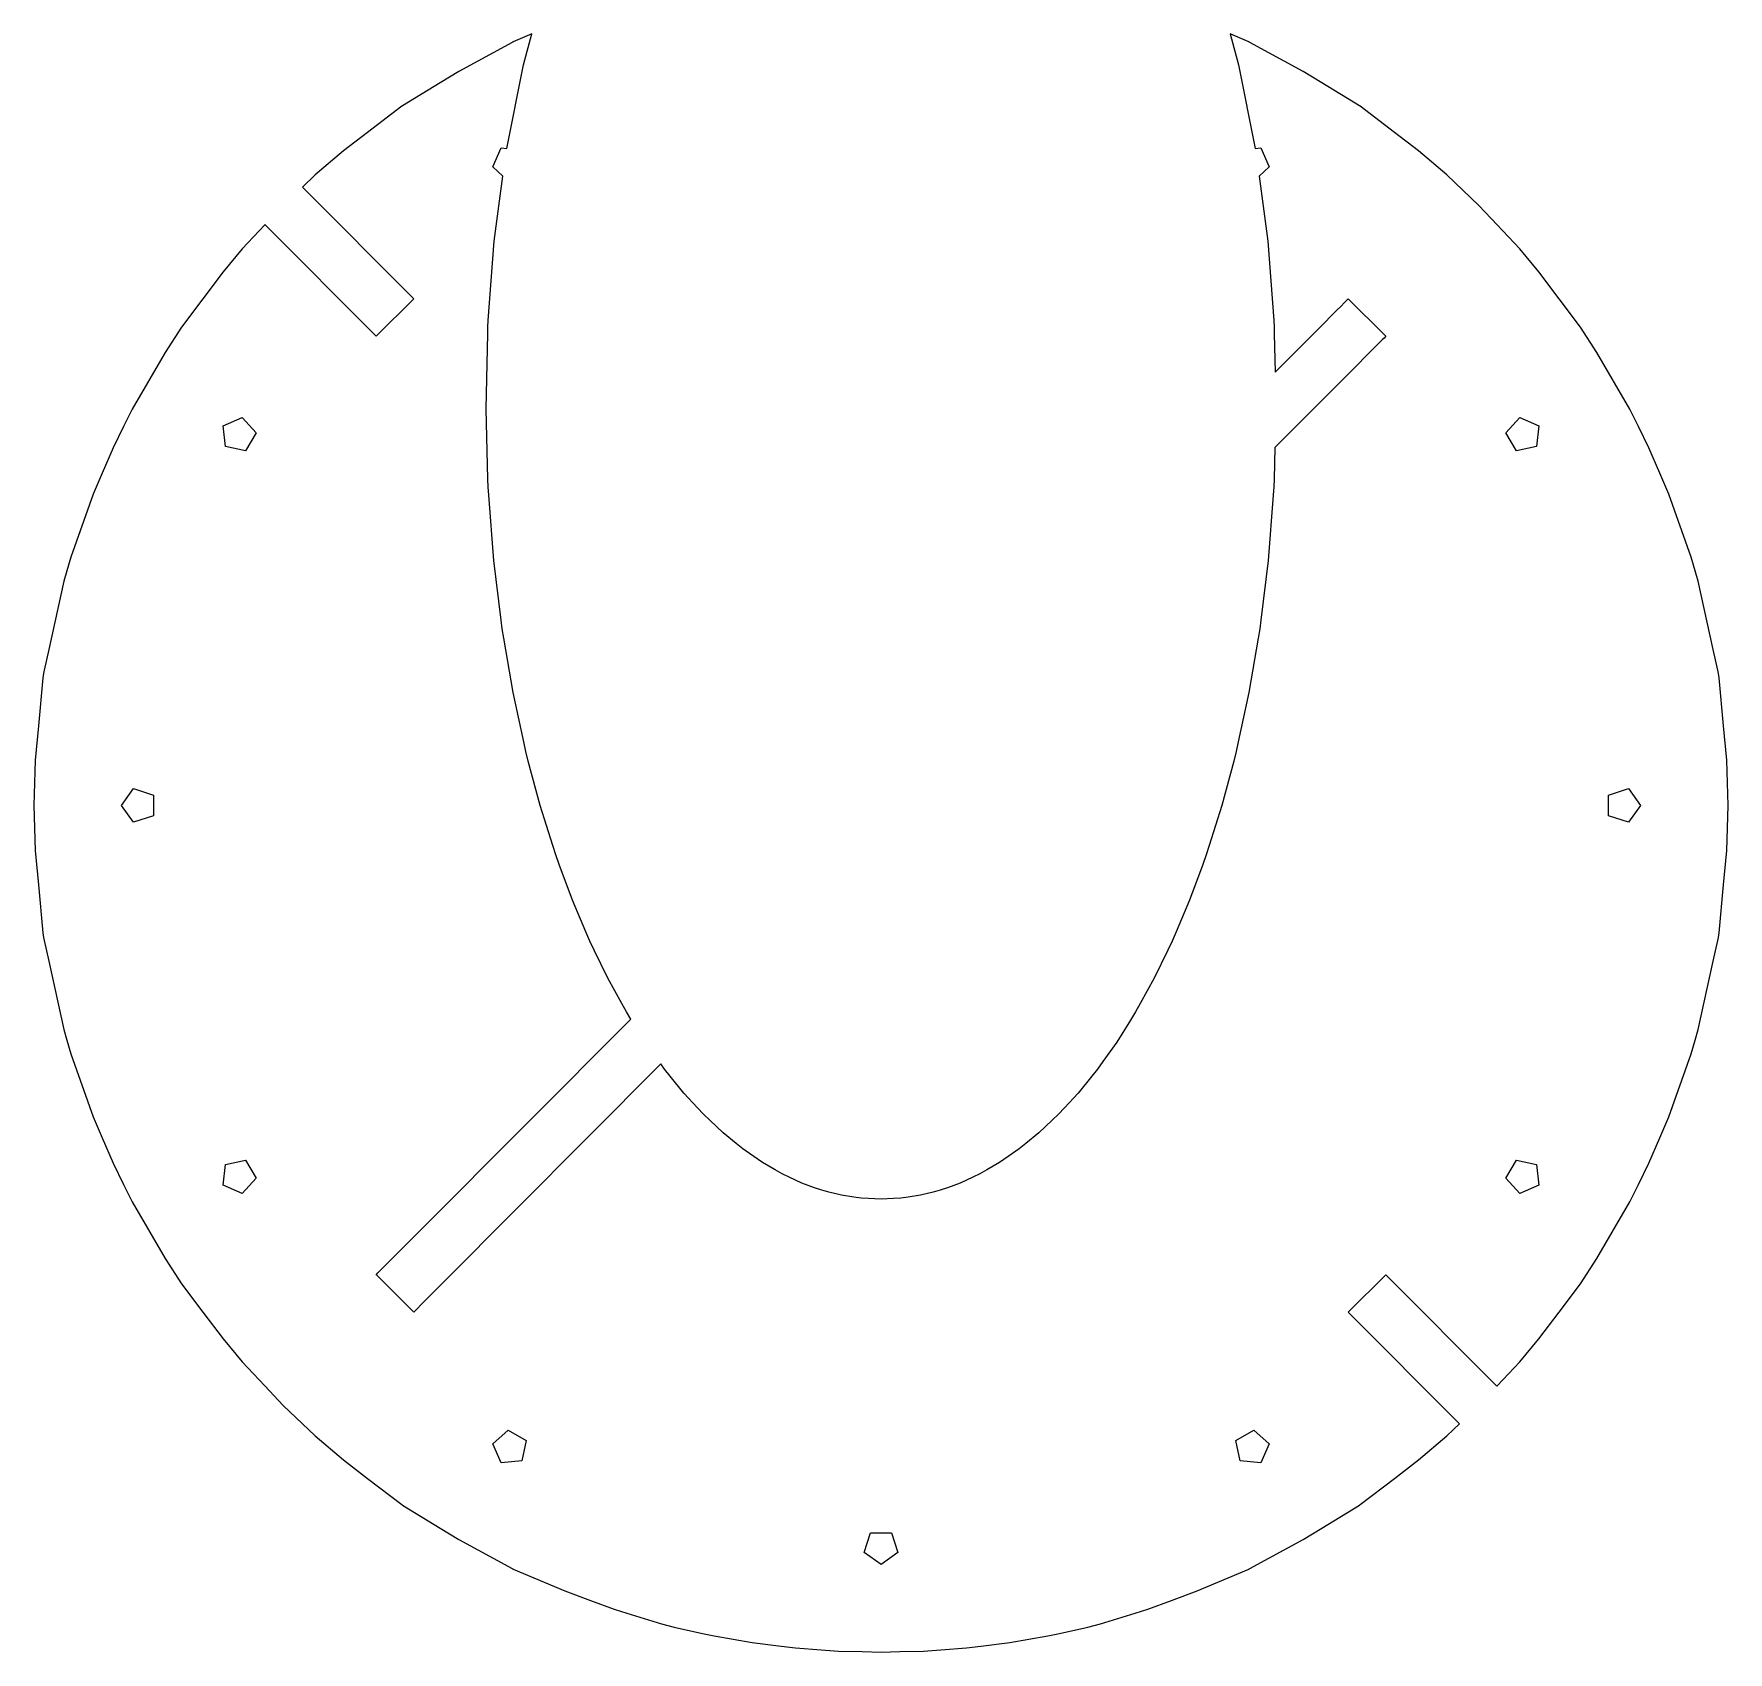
# Model space of a CAD drawing. Header units: metres. Extents: x -12 to 12, y -12 to 10.9.
import ezdxf

# ---------------------------------------------------------------- set-up
doc = ezdxf.new("R2010")
doc.units = ezdxf.units.M

msp = doc.modelspace()

# ---------------------------------------------------------------- linework, layer by layer
for p, q in [((-5.2194, 10.8049), (-5.97451, 10.3939)), ((-5.21309, 10.8083), (-5.2194, 10.8049)), ((-5.21074, 10.8094), (-5.21309, 10.8083)), ((-5.2053, 10.812), (-5.21074, 10.8094)), ((-4.93937, 10.9252), (-5.2053, 10.812)), ((-5.05857, 10.4879), (-4.93937, 10.9252)), ((5.2053, 10.812), (4.93937, 10.9252)), ((4.93937, 10.9252), (5.05857, 10.4879)), ((5.21074, 10.8094), (5.2053, 10.812)), ((5.21309, 10.8083), (5.21074, 10.8094)), ((5.2194, 10.8049), (5.21309, 10.8083)), ((5.97451, 10.3939), (5.2194, 10.8049)), ((-5.97451, 10.3939), (-6.23965, 10.2318)), ((-5.29344, 9.3012), (-5.05857, 10.4879)), ((5.05857, 10.4879), (5.29344, 9.3012)), ((6.23965, 10.2318), (5.97451, 10.3939)), ((-6.23965, 10.2318), (-6.77019, 9.90739)), ((6.77019, 9.90739), (6.23965, 10.2318)), ((-6.78154, 9.8996), (-7.2649, 9.52941)), ((-6.77019, 9.90739), (-6.78154, 9.8996)), ((6.78154, 9.8996), (6.77019, 9.90739)), ((7.2649, 9.52941), (6.78154, 9.8996)), ((-7.2649, 9.52941), (-7.60746, 9.26706)), ((7.60746, 9.26706), (7.2649, 9.52941)), ((-7.60746, 9.26706), (-8.00815, 8.92736)), ((-5.49454, 9.04129), (-5.375, 9.30977)), ((-5.375, 9.30977), (-5.29344, 9.3012)), ((5.29344, 9.3012), (5.375, 9.30977)), ((5.375, 9.30977), (5.49454, 9.04129)), ((8.00815, 8.92736), (7.60746, 9.26706)), ((-8.00815, 8.92736), (-8.18777, 8.75546)), ((-5.34987, 8.91103), (-5.49454, 9.04129)), ((-5.47274, 7.98903), (-5.34987, 8.91103)), ((5.49454, 9.04129), (5.34987, 8.91103)), ((5.34987, 8.91103), (5.47274, 7.98903)), ((8.45875, 8.49613), (8.00815, 8.92736)), ((-8.18777, 8.75546), (-6.61263, 7.17336)), ((8.72055, 8.21897), (8.45875, 8.49613)), ((-8.72055, 8.21897), (-9.0413, 7.87938)), ((-8.71638, 8.22338), (-8.72055, 8.21897)), ((-7.14423, 6.64429), (-8.71638, 8.22338)), ((9.0413, 7.87938), (8.72055, 8.21897)), ((-5.55728, 6.86827), (-5.47274, 7.98903)), ((5.47274, 7.98903), (5.55728, 6.86827)), ((-9.0413, 7.87938), (-9.31177, 7.55405)), ((9.31177, 7.55405), (9.0413, 7.87938)), ((-9.31177, 7.55405), (-9.59742, 7.17265)), ((9.59742, 7.17265), (9.31177, 7.55405)), ((-9.59742, 7.17265), (-9.89791, 6.77145)), ((-6.61263, 7.17336), (-7.14423, 6.64429)), ((6.1954, 6.75428), (6.45071, 7.01072)), ((6.45071, 7.01072), (6.50612, 7.06637)), ((6.50612, 7.06637), (6.56028, 7.12078)), ((6.56028, 7.12078), (6.61192, 7.17264)), ((6.61192, 7.17264), (6.61263, 7.17336)), ((6.61263, 7.17336), (7.13177, 6.65669)), ((9.89791, 6.77145), (9.59742, 7.17265)), ((-9.89791, 6.77145), (-10.1302, 6.41446)), ((-5.56627, 6.68008), (-5.56409, 6.77792)), ((-5.56409, 6.77792), (-5.55728, 6.86827)), ((5.55728, 6.86827), (5.56409, 6.77792)), ((5.56409, 6.77792), (5.56627, 6.68008)), ((5.5784, 6.13456), (6.1954, 6.75428)), ((10.1302, 6.41446), (9.89791, 6.77145)), ((-5.58997, 5.61467), (-5.56627, 6.68008)), ((5.56627, 6.68008), (5.5784, 6.13456)), ((7.09188, 6.59171), (6.50652, 6.00376)), ((7.11866, 6.61861), (7.09188, 6.59171)), ((7.14423, 6.64429), (7.11866, 6.61861)), ((7.13177, 6.65669), (7.14423, 6.64429)), ((-10.1302, 6.41446), (-10.5964, 5.61197)), ((10.5964, 5.61197), (10.1302, 6.41446)), ((6.50652, 6.00376), (5.57476, 5.06789)), ((-10.5964, 5.61197), (-10.7182, 5.36514)), ((-5.56235, 4.62139), (-5.58997, 5.61467)), ((10.7182, 5.36514), (10.5964, 5.61197)), ((-10.7182, 5.36514), (-10.8661, 5.06524)), ((-9.30977, 5.375), (-9.04129, 5.49454)), ((-9.27905, 5.08272), (-9.30977, 5.375)), ((-9.04129, 5.49454), (-8.84464, 5.27613)), ((-8.84464, 5.27613), (-8.99158, 5.02161)), ((8.84464, 5.27613), (9.04129, 5.49454)), ((8.99158, 5.02161), (8.84464, 5.27613)), ((9.04129, 5.49454), (9.30977, 5.375)), ((9.30977, 5.375), (9.27905, 5.08272)), ((10.8661, 5.06524), (10.7182, 5.36514)), ((-10.8661, 5.06524), (-11.0209, 4.70706)), ((-8.99158, 5.02161), (-9.27905, 5.08272)), ((5.57476, 5.06789), (5.56235, 4.62139)), ((9.27905, 5.08272), (8.99158, 5.02161)), ((11.0209, 4.70706), (10.8661, 5.06524)), ((-11.0209, 4.70706), (-11.1494, 4.40979)), ((-5.55925, 4.50987), (-5.56235, 4.62139)), ((5.56235, 4.62139), (5.55925, 4.50987)), ((11.1494, 4.40979), (11.0209, 4.70706)), ((-11.1494, 4.40979), (-11.4636, 3.51654)), ((-5.55027, 4.39154), (-5.55925, 4.50987)), ((-5.48034, 3.47016), (-5.55027, 4.39154)), ((5.55027, 4.39154), (5.48034, 3.47016)), ((5.55925, 4.50987), (5.55027, 4.39154)), ((11.4636, 3.51654), (11.1494, 4.40979)), ((-11.4636, 3.51654), (-11.5212, 3.3225)), ((-5.37646, 2.62507), (-5.48034, 3.47016)), ((5.48034, 3.47016), (5.37646, 2.62507)), ((11.5212, 3.3225), (11.4636, 3.51654)), ((-11.5652, 3.17404), (-11.7792, 2.20621)), ((-11.5212, 3.3225), (-11.5652, 3.17404)), ((11.5652, 3.17404), (11.5212, 3.3225)), ((11.7792, 2.20621), (11.5652, 3.17404)), ((-5.36097, 2.49903), (-5.37646, 2.62507)), ((-5.33868, 2.36768), (-5.36097, 2.49903)), ((5.36097, 2.49903), (5.33868, 2.36768)), ((5.37646, 2.62507), (5.36097, 2.49903)), ((-11.7792, 2.20621), (-11.8437, 1.91414)), ((-5.208, 1.59759), (-5.33868, 2.36768)), ((5.33868, 2.36768), (5.208, 1.59759)), ((11.8437, 1.91414), (11.7792, 2.20621)), ((-11.8598, 1.80512), (-11.9256, 1.12522)), ((-11.8504, 1.86872), (-11.8598, 1.80512)), ((-11.8437, 1.91414), (-11.8504, 1.86872)), ((11.8504, 1.86872), (11.8437, 1.91414)), ((11.8598, 1.80512), (11.8504, 1.86872)), ((11.9256, 1.12522), (11.8598, 1.80512)), ((-5.0564, 0.898691), (-5.208, 1.59759)), ((5.208, 1.59759), (5.0564, 0.898691)), ((-11.9256, 1.12522), (-11.9725, 0.639668)), ((11.9725, 0.639668), (11.9256, 1.12522)), ((-5.02744, 0.765198), (-5.0564, 0.898691)), ((-4.99116, 0.628419), (-5.02744, 0.765198)), ((5.02744, 0.765198), (4.99116, 0.628419)), ((5.0564, 0.898691), (5.02744, 0.765198)), ((-11.9725, 0.639668), (-11.9886, 0)), ((-4.82447, 0), (-4.99116, 0.628419)), ((4.99116, 0.628419), (4.82447, 0)), ((11.9886, 0), (11.9725, 0.639668)), ((-11.9886, 0), (-11.9725, -0.639669)), ((-10.75, 0), (-10.5773, 0.237763)), ((-10.5773, -0.237763), (-10.75, 0)), ((-10.5773, 0.237763), (-10.2977, 0.146946)), ((-10.2977, 0.146946), (-10.2977, -0.146946)), ((-4.64584, -0.566259), (-4.82447, 0)), ((4.82447, 0), (4.64584, -0.566259)), ((10.2977, 0.146946), (10.5773, 0.237763)), ((10.2977, -0.146946), (10.2977, 0.146946)), ((10.5773, 0.237763), (10.75, 0)), ((10.75, 0), (10.5773, -0.237763)), ((11.9725, -0.639669), (11.9886, 0)), ((-10.2977, -0.146946), (-10.5773, -0.237763)), ((10.5773, -0.237763), (10.2977, -0.146946)), ((-11.9725, -0.639669), (-11.9256, -1.12522)), ((-4.60344, -0.700663), (-4.64584, -0.566259)), ((-4.55356, -0.836096), (-4.60344, -0.700663)), ((4.60344, -0.700663), (4.55356, -0.836096)), ((4.64584, -0.566259), (4.60344, -0.700663)), ((11.9256, -1.12522), (11.9725, -0.639669)), ((-4.36802, -1.33992), (-4.55356, -0.836096)), ((4.55356, -0.836096), (4.36802, -1.33992)), ((-11.9256, -1.12522), (-11.8598, -1.80512)), ((11.8598, -1.80512), (11.9256, -1.12522)), ((-4.17635, -1.79139), (-4.36802, -1.33992)), ((4.36802, -1.33992), (4.17635, -1.79139)), ((-11.8598, -1.80512), (-11.8504, -1.86872)), ((-11.8504, -1.86872), (-11.8437, -1.91414)), ((-11.8437, -1.91414), (-11.7792, -2.20621)), ((-4.12126, -1.92114), (-4.17635, -1.79139)), ((4.17635, -1.79139), (4.12126, -1.92114)), ((11.7792, -2.20621), (11.8437, -1.91414)), ((11.8437, -1.91414), (11.8504, -1.86872)), ((11.8504, -1.86872), (11.8598, -1.80512)), ((-4.05889, -2.04963), (-4.12126, -1.92114)), ((-3.86565, -2.44773), (-4.05889, -2.04963)), ((4.05889, -2.04963), (3.86565, -2.44773)), ((4.12126, -1.92114), (4.05889, -2.04963)), ((-11.7792, -2.20621), (-11.5652, -3.17404)), ((11.5652, -3.17404), (11.7792, -2.20621)), ((-3.6698, -2.8025), (-3.86565, -2.44773)), ((3.86565, -2.44773), (3.6698, -2.8025)), ((-3.60323, -2.92307), (-3.6698, -2.8025)), ((3.6698, -2.8025), (3.60323, -2.92307)), ((-6.50652, -6.00376), (-3.53996, -3.0241)), ((-3.53996, -3.0241), (-3.60323, -2.92307)), ((3.52986, -3.04023), (3.33563, -3.35037)), ((3.60323, -2.92307), (3.52986, -3.04023)), ((-11.5652, -3.17404), (-11.5212, -3.3225)), ((-11.5212, -3.3225), (-11.4636, -3.51654)), ((3.33563, -3.35037), (3.14077, -3.62476)), ((11.4636, -3.51654), (11.5212, -3.3225)), ((11.5212, -3.3225), (11.5652, -3.17404)), ((-11.4636, -3.51654), (-11.1494, -4.40979)), ((11.1494, -4.40979), (11.4636, -3.51654)), ((-3.11532, -3.6606), (-6.1954, -6.75428)), ((-3.06417, -3.73263), (-3.11532, -3.6606)), ((-2.98147, -3.83514), (-3.06417, -3.73263)), ((-2.78989, -4.07263), (-2.98147, -3.83514)), ((2.98147, -3.83514), (2.78989, -4.07263)), ((3.06417, -3.73263), (2.98147, -3.83514)), ((3.14077, -3.62476), (3.06417, -3.73263)), ((-2.59867, -4.28043), (-2.78989, -4.07263)), ((2.78989, -4.07263), (2.59867, -4.28043)), ((-2.51359, -4.3729), (-2.59867, -4.28043)), ((2.59867, -4.28043), (2.51359, -4.3729)), ((-11.1494, -4.40979), (-11.0209, -4.70706)), ((-2.42331, -4.45834), (-2.51359, -4.3729)), ((-2.2359, -4.63569), (-2.42331, -4.45834)), ((2.42331, -4.45834), (2.2359, -4.63569)), ((2.51359, -4.3729), (2.42331, -4.45834)), ((11.0209, -4.70706), (11.1494, -4.40979)), ((-11.0209, -4.70706), (-10.8661, -5.06524)), ((-2.04927, -4.78797), (-2.2359, -4.63569)), ((-1.9573, -4.86301), (-2.04927, -4.78797)), ((2.04927, -4.78797), (1.9573, -4.86301)), ((2.2359, -4.63569), (2.04927, -4.78797)), ((10.8661, -5.06524), (11.0209, -4.70706)), ((-9.27905, -5.08272), (-8.99158, -5.02161)), ((-8.99158, -5.02161), (-8.84464, -5.27613)), ((-1.86115, -4.92968), (-1.9573, -4.86301)), ((-1.67812, -5.0566), (-1.86115, -4.92968)), ((1.86115, -4.92968), (1.67812, -5.0566)), ((1.9573, -4.86301), (1.86115, -4.92968)), ((8.84464, -5.27613), (8.99158, -5.02161)), ((8.99158, -5.02161), (9.27905, -5.08272)), ((-10.8661, -5.06524), (-10.7182, -5.36514)), ((-9.30977, -5.375), (-9.27905, -5.08272)), ((-1.49588, -5.16179), (-1.67812, -5.0566)), ((-1.39861, -5.21793), (-1.49588, -5.16179)), ((-1.29829, -5.26469), (-1.39861, -5.21793)), ((-1.11893, -5.34827), (-1.29829, -5.26469)), ((1.29829, -5.26469), (1.11893, -5.34827)), ((1.39861, -5.21793), (1.29829, -5.26469)), ((1.49588, -5.16179), (1.39861, -5.21793)), ((1.67812, -5.0566), (1.49588, -5.16179)), ((9.27905, -5.08272), (9.30977, -5.375)), ((10.7182, -5.36514), (10.8661, -5.06524)), ((-10.7182, -5.36514), (-10.5964, -5.61197)), ((-9.04129, -5.49454), (-9.30977, -5.375)), ((-8.84464, -5.27613), (-9.04129, -5.49454)), ((-0.940203, -5.41239), (-1.11893, -5.34827)), ((-0.839196, -5.44862), (-0.940203, -5.41239)), ((-0.736339, -5.47477), (-0.839196, -5.44862)), ((-0.559451, -5.51975), (-0.736339, -5.47477)), ((0.736339, -5.47477), (0.559451, -5.51975)), ((0.839196, -5.44862), (0.736339, -5.47477)), ((0.940203, -5.41239), (0.839196, -5.44862)), ((1.11893, -5.34827), (0.940203, -5.41239)), ((9.04129, -5.49454), (8.84464, -5.27613)), ((9.30977, -5.375), (9.04129, -5.49454)), ((10.5964, -5.61197), (10.7182, -5.36514)), ((-10.5964, -5.61197), (-10.1302, -6.41446)), ((-0.3829, -5.54654), (-0.559451, -5.51975)), ((-0.27972, -5.5622), (-0.3829, -5.54654)), ((-0.175918, -5.56744), (-0.27972, -5.5622)), ((0, -5.57632), (-0.175918, -5.56744)), ((0.175918, -5.56744), (0, -5.57632)), ((0.27972, -5.5622), (0.175918, -5.56744)), ((0.3829, -5.54654), (0.27972, -5.5622)), ((0.559451, -5.51975), (0.3829, -5.54654)), ((10.1302, -6.41446), (10.5964, -5.61197)), ((-7.09188, -6.59171), (-6.50652, -6.00376)), ((-10.1302, -6.41446), (-9.89791, -6.77145)), ((9.89791, -6.77145), (10.1302, -6.41446)), ((-7.14423, -6.64429), (-7.11866, -6.61861)), ((-7.13177, -6.65669), (-7.14423, -6.64429)), ((-6.61263, -7.17336), (-7.13177, -6.65669)), ((-7.11866, -6.61861), (-7.09188, -6.59171)), ((6.61263, -7.17336), (7.14423, -6.64429)), ((7.14423, -6.64429), (8.71638, -8.22338)), ((-9.89791, -6.77145), (-9.59742, -7.17265)), ((-6.1954, -6.75428), (-6.45071, -7.01072)), ((9.59742, -7.17265), (9.89791, -6.77145)), ((-9.59742, -7.17265), (-9.31177, -7.55405)), ((-6.61192, -7.17264), (-6.61263, -7.17336)), ((-6.56028, -7.12078), (-6.61192, -7.17264)), ((-6.50612, -7.06637), (-6.56028, -7.12078)), ((-6.45071, -7.01072), (-6.50612, -7.06637)), ((8.18777, -8.75546), (6.61263, -7.17336)), ((9.31177, -7.55405), (9.59742, -7.17265)), ((-9.31177, -7.55405), (-9.0413, -7.87939)), ((9.0413, -7.87939), (9.31177, -7.55405)), ((-9.0413, -7.87939), (-8.72055, -8.21897)), ((8.72055, -8.21897), (9.0413, -7.87939)), ((-8.72055, -8.21897), (-8.45875, -8.49613)), ((8.71638, -8.22338), (8.72055, -8.21897)), ((-8.45875, -8.49613), (-8.00815, -8.92736)), ((-5.49454, -9.04129), (-5.27613, -8.84464)), ((-5.27613, -8.84464), (-5.02161, -8.99158)), ((5.02161, -8.99158), (5.27613, -8.84464)), ((5.27613, -8.84464), (5.49454, -9.04129)), ((8.00815, -8.92736), (8.18777, -8.75546)), ((-8.00815, -8.92736), (-7.60746, -9.26706)), ((-5.375, -9.30977), (-5.49454, -9.04129)), ((-5.02161, -8.99158), (-5.08272, -9.27905)), ((5.08272, -9.27905), (5.02161, -8.99158)), ((5.49454, -9.04129), (5.375, -9.30977)), ((7.60746, -9.26706), (8.00815, -8.92736)), ((-7.60746, -9.26706), (-7.2649, -9.52941)), ((-5.08272, -9.27905), (-5.375, -9.30977)), ((5.375, -9.30977), (5.08272, -9.27905)), ((7.2649, -9.52941), (7.60746, -9.26706)), ((-7.2649, -9.52941), (-6.78154, -9.8996)), ((6.78154, -9.8996), (7.2649, -9.52941)), ((-6.78154, -9.8996), (-6.77019, -9.90739)), ((-6.77019, -9.90739), (-6.23965, -10.2318)), ((6.23965, -10.2318), (6.77019, -9.90739)), ((6.77019, -9.90739), (6.78154, -9.8996)), ((-6.23965, -10.2318), (-5.97451, -10.3939)), ((-0.237763, -10.5773), (-0.146946, -10.2977)), ((-0.146946, -10.2977), (0.146946, -10.2977)), ((0.146946, -10.2977), (0.237763, -10.5773)), ((5.97451, -10.3939), (6.23965, -10.2318)), ((-5.97451, -10.3939), (-5.2194, -10.8049)), ((5.2194, -10.8049), (5.97451, -10.3939)), ((0, -10.75), (-0.237763, -10.5773)), ((0.237763, -10.5773), (0, -10.75)), ((-5.2194, -10.8049), (-5.21309, -10.8083)), ((-5.21309, -10.8083), (-5.21074, -10.8094)), ((-5.21074, -10.8094), (-5.2053, -10.812)), ((-5.2053, -10.812), (-4.47653, -11.1222)), ((4.47653, -11.1222), (5.2053, -10.812)), ((5.2053, -10.812), (5.21074, -10.8094)), ((5.21074, -10.8094), (5.21309, -10.8083)), ((5.21309, -10.8083), (5.2194, -10.8049)), ((-4.47653, -11.1222), (-4.11015, -11.2571)), ((-4.11015, -11.2571), (-3.77662, -11.3799)), ((3.77662, -11.3799), (4.11015, -11.2571)), ((4.11015, -11.2571), (4.47653, -11.1222)), ((-3.77662, -11.3799), (-3.59784, -11.4356)), ((-3.59784, -11.4356), (-3.10617, -11.5885)), ((3.10617, -11.5885), (3.59784, -11.4356)), ((3.59784, -11.4356), (3.77662, -11.3799)), ((-3.10617, -11.5885), (-2.9259, -11.6344)), ((-2.9259, -11.6344), (-2.52628, -11.7244)), ((-2.52628, -11.7244), (-2.45621, -11.7402)), ((-2.45621, -11.7402), (-2.35973, -11.7571)), ((2.35973, -11.7571), (2.45621, -11.7402)), ((2.45621, -11.7402), (2.52628, -11.7244)), ((2.52628, -11.7244), (2.9259, -11.6344)), ((2.9259, -11.6344), (3.10617, -11.5885)), ((-2.35973, -11.7571), (-1.82525, -11.8508)), ((-1.82525, -11.8508), (-1.4146, -11.9022)), ((-1.4146, -11.9022), (-1.20895, -11.9279)), ((-1.20895, -11.9279), (-0.847745, -11.9551)), ((-0.847745, -11.9551), (-0.60214, -11.9735)), ((-0.60214, -11.9735), (-0.266168, -11.9819)), ((-0.266168, -11.9819), (0, -11.9886)), ((0, -11.9886), (0.266168, -11.9819)), ((0.266168, -11.9819), (0.60214, -11.9735)), ((0.60214, -11.9735), (0.847745, -11.9551)), ((0.847745, -11.9551), (1.20895, -11.9279)), ((1.20895, -11.9279), (1.4146, -11.9022)), ((1.4146, -11.9022), (1.82525, -11.8508)), ((1.82525, -11.8508), (2.35973, -11.7571))]:
    msp.add_line(p, q)

doc.saveas('drawing.dxf')
